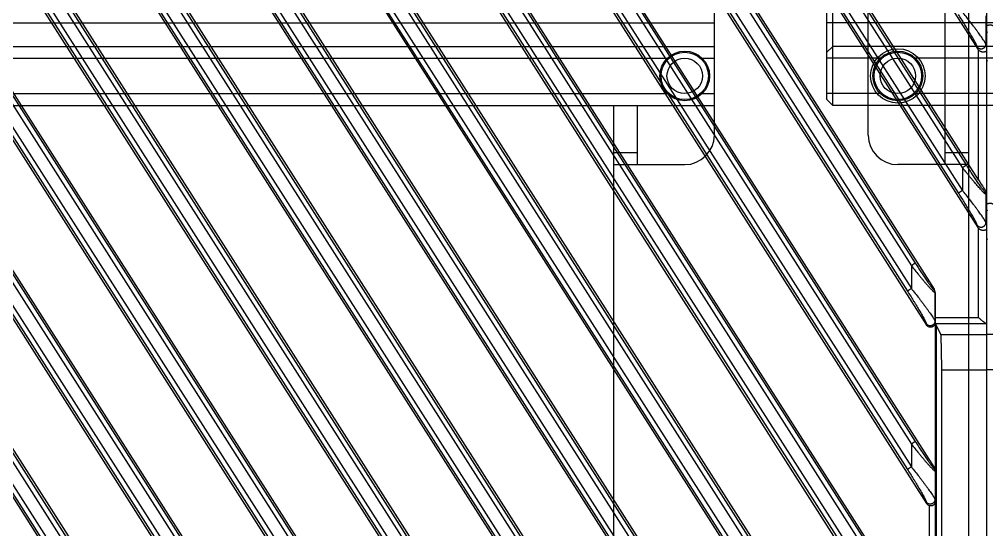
# Model space of a CAD drawing. Header units: millimetres. Extents: x 562 to 17351, y 2396 to 6995.
# Drawn here: x 14457.1 to 14538.8, y 5091.4 to 5134.5 of the extents above; entities that cross this region are included whole.
import ezdxf

# ---------------------------------------------------------------- set-up
doc = ezdxf.new("R2010")
doc.units = ezdxf.units.MM
doc.layers.add('02___PRT_ALL_AXES', color=7, linetype='Continuous')

# ---------------------------------------------------------------- blocks, each defined once
blk = doc.blocks.new('DTGCNV')
at = {"color": 7, "linetype": 'Continuous'}
for p, q in [((12716.618, 5010.197), (12716.618, 4673.197)), ((13316.618, 5010.197), (13316.618, 4672.697)), ((13155.425, 5009.497), (13315.884, 4757.628)), ((13311.784, 4768.157), (13158.034, 5009.497)), ((13165.029, 5009.497), (13311.536, 4779.528)), ((13311.784, 4783.233), (13167.638, 5009.497)), ((13174.633, 5009.497), (13311.536, 4794.603)), ((13241.862, 5009.497), (13311.536, 4900.131)), ((13312.208, 4903.17), (13244.47, 5009.497)), ((13251.466, 5009.497), (13315.884, 4908.381)), ((13315.918, 4912.422), (13254.074, 5009.497)), ((13314.903, 4762.914), (13158.537, 5008.36)), ((13168.141, 5008.36), (13310.593, 4784.754)), ((13177.745, 5008.36), (13310.593, 4799.829)), ((13244.973, 5008.36), (13310.593, 4905.357)), ((13314.903, 4913.668), (13254.577, 5008.36)), ((13314.231, 4760.57), (13156.644, 5007.932)), ((13314.567, 4760.784), (13156.98, 5008.146)), ((13314.567, 4762.7), (13158.201, 5008.146)), ((13166.248, 5007.932), (13309.921, 4782.41)), ((13166.584, 5008.146), (13310.257, 4782.624)), ((13167.805, 5008.146), (13310.257, 4784.54)), ((13175.852, 5007.932), (13309.921, 4797.485)), ((13176.188, 5008.146), (13310.257, 4797.699)), ((13177.409, 5008.146), (13310.257, 4799.615)), ((13243.081, 5007.932), (13309.921, 4903.013)), ((13243.417, 5008.146), (13310.257, 4903.227)), ((13244.637, 5008.146), (13310.257, 4905.143)), ((13314.231, 4911.324), (13252.685, 5007.932)), ((13314.567, 4911.538), (13253.021, 5008.146)), ((13314.567, 4913.454), (13254.241, 5008.146)), ((13311.784, 4798.308), (13179.875, 5005.363)), ((13186.951, 5005.237), (13312.75, 4807.772)), ((13315.271, 4807.911), (13189.48, 5005.363)), ((13196.556, 5005.237), (13315.884, 4817.929)), ((13315.918, 4821.969), (13199.084, 5005.363)), ((13206.16, 5005.237), (13315.884, 4833.005)), ((13315.918, 4837.045), (13208.688, 5005.363)), ((13215.764, 5005.237), (13315.884, 4848.08)), ((13315.918, 4852.12), (13218.292, 5005.363)), ((13225.368, 5005.237), (13311.536, 4869.98)), ((13311.784, 4873.685), (13227.896, 5005.363)), ((13234.972, 5005.237), (13311.536, 4885.056)), ((13312.208, 4888.095), (13238.093, 5004.433)), ((13188.202, 5003.622), (13312.118, 4809.113)), ((13188.538, 5003.836), (13312.454, 4809.327)), ((13313.675, 4809.327), (13189.758, 5003.836)), ((13314.011, 4809.541), (13190.094, 5004.051)), ((13314.231, 4820.871), (13197.806, 5003.622)), ((13314.567, 4821.085), (13198.142, 5003.836)), ((13314.567, 4823.001), (13199.362, 5003.836)), ((13314.903, 4823.216), (13199.698, 5004.051)), ((13314.231, 4835.947), (13207.41, 5003.622)), ((13314.567, 4836.161), (13207.746, 5003.836)), ((13314.567, 4838.077), (13208.966, 5003.836)), ((13314.903, 4838.291), (13209.302, 5004.051)), ((13314.231, 4851.022), (13217.014, 5003.622)), ((13314.567, 4851.236), (13217.35, 5003.836)), ((13314.567, 4853.152), (13218.571, 5003.836)), ((13314.903, 4853.366), (13218.907, 5004.051)), ((13226.618, 5003.622), (13309.921, 4872.862)), ((13226.954, 5003.836), (13310.257, 4873.076)), ((13228.175, 5003.836), (13310.257, 4874.992)), ((13228.511, 5004.051), (13310.593, 4875.206)), ((13236.222, 5003.622), (13309.921, 4887.937)), ((13236.558, 5003.836), (13310.257, 4888.152)), ((13237.779, 5003.836), (13310.257, 4890.068)), ((13238.115, 5004.051), (13310.593, 4890.282)), ((13280.881, 4978.4), (13315.884, 4923.457)), ((13316.559, 4926.265), (13316.559, 4923.873)), ((12716.677, 4924.851), (12716.618, 4925.053)), ((13315.884, 4923.457), (13315.825, 4923.659)), ((13315.918, 4912.422), (13315.918, 4923.41)), ((13316.618, 4923.671), (13316.559, 4923.873)), ((12716.677, 4922.459), (12716.618, 4922.442)), ((13314.567, 4913.454), (13314.903, 4913.668)), ((13314.567, 4913.454), (13314.567, 4911.538)), ((13314.231, 4911.324), (13314.567, 4911.538)), ((13316.605, 4911.435), (13316.497, 4911.404)), ((13316.618, 4911.207), (13316.559, 4911.19)), ((13316.559, 4911.19), (13316.559, 4908.798)), ((12716.677, 4909.775), (12716.618, 4909.978)), ((13315.884, 4908.381), (13315.825, 4908.584)), ((13316.618, 4908.596), (13316.559, 4908.798)), ((13315.918, 4900.772), (13315.918, 4908.335)), ((12716.677, 4907.383), (12716.618, 4907.366)), ((13310.593, 4905.357), (13310.257, 4905.143)), ((13310.257, 4905.143), (13310.257, 4903.227)), ((13310.257, 4903.227), (13309.921, 4903.013)), ((13312.193, 4903.1), (13312.208, 4903.17)), ((13312.257, 4902.886), (13312.271, 4902.953)), ((13312.257, 4902.886), (13312.257, 4900.463)), ((13312.271, 4900.772), (13312.271, 4902.953)), ((13312.257, 4900.463), (13312.271, 4900.35)), ((13312.271, 4900.772), (13315.918, 4900.772)), ((13312.271, 4900.35), (13312.271, 4900.298)), ((13311.521, 4900.249), (13311.536, 4900.131)), ((13312.27, 4900.298), (13312.271, 4887.878)), ((13312.284, 4900.273), (13316.581, 4900.273)), ((13312.747, 4899.346), (13312.284, 4900.273)), ((13312.371, 4860.796), (13312.371, 4900.099)), ((12720.49, 4899.346), (12716.618, 4899.346)), ((13312.747, 4899.346), (13316.618, 4899.346)), ((12720.416, 4896.35), (12716.618, 4896.35)), ((13312.821, 4896.35), (13316.618, 4896.35)), ((13312.821, 4864.544), (13312.821, 4896.35)), ((13310.593, 4890.282), (13310.257, 4890.068)), ((13310.257, 4890.068), (13310.257, 4888.152)), ((13310.257, 4888.152), (13309.921, 4887.937)), ((13312.193, 4888.025), (13312.208, 4888.095)), ((13312.257, 4887.811), (13312.271, 4887.878)), ((13312.257, 4887.811), (13312.257, 4885.387)), ((13311.521, 4885.173), (13311.536, 4885.056)), ((13311.784, 4873.685), (13311.784, 4884.879)), ((13312.257, 4885.387), (13312.284, 4885.175)), ((13312.284, 4872.862), (13312.284, 4885.175))]:
    blk.add_line(p, q, dxfattribs=at)
for centre, radius, start, end in [((13316.158, 4911.189), 0.402, 0.12821, 32.37179), ((13311.861, 4902.885), 0.396, 0.20796, 32.97411), ((13311.861, 4887.809), 0.396, 0.20796, 32.97411)]:
    blk.add_arc(centre, radius, start, end, dxfattribs=at)
for centre, major_axis, ratio, start_param, end_param in [((13316.217, 4923.681), (-0.117, 0.402), 0.954439, -4.415997, -4.276035), ((13315.918, 4912.536), (-0.698, 1.104), 0.046753, -4.638574, -3.259594), ((13316.217, 4908.606), (-0.117, 0.402), 0.954439, -4.415997, -4.276035), ((13311.871, 4902.952), (0.085, 0.394), 0.992337, -1.357318, -0.787827), ((13312.284, 4900.772), (0, 0.5), 0.026186, -4.712389, -3.193953), ((12717.318, 4900.261), (0.7, 0), 0.052408, 2.812592, 3.141593), ((13315.918, 4900.261), (0.7, 0), 0.052408, 0, 0.329), ((13312.743, 4896.35), (0, 3), 0.026186, -1.570796, -0.05236), ((13311.871, 4887.877), (0.085, 0.394), 0.992337, -1.357318, -0.787827), ((13311.871, 4885.277), (-0.052, 0.405), 0.97951, -4.264838, -3.490965)]:
    blk.add_ellipse(centre, major_axis=major_axis, ratio=ratio, start_param=start_param, end_param=end_param, dxfattribs=at)
for points, knots in [([(13316.559, 4923.873), (13316.557, 4923.879), (13316.553, 4923.89), (13316.541, 4923.916), (13316.522, 4923.953), (13316.494, 4924.003), (13316.46, 4924.059), (13316.422, 4924.121), (13316.362, 4924.214), (13316.278, 4924.34), (13316.167, 4924.5), (13316.046, 4924.671), (13315.917, 4924.849), (13315.782, 4925.034), (13315.641, 4925.224), (13315.446, 4925.484), (13315.194, 4925.814), (13314.884, 4926.213), (13314.673, 4926.48), (13314.567, 4926.613)], [0, 0, 0, 0, 0.00509, 0.010986, 0.025069, 0.041978, 0.061422, 0.083117, 0.106791, 0.15915, 0.216898, 0.278823, 0.34401, 0.411766, 0.481566, 0.552988, 0.699417, 0.848964, 1, 1, 1, 1]), ([(13315.825, 4923.659), (13315.823, 4923.665), (13315.819, 4923.678), (13315.808, 4923.707), (13315.791, 4923.748), (13315.766, 4923.803), (13315.736, 4923.865), (13315.702, 4923.932), (13315.651, 4924.03), (13315.58, 4924.162), (13315.488, 4924.327), (13315.39, 4924.5), (13315.286, 4924.679), (13315.178, 4924.862), (13315.067, 4925.049), (13314.914, 4925.303), (13314.717, 4925.624), (13314.477, 4926.011), (13314.313, 4926.27), (13314.231, 4926.399)], [0, 0, 0, 0, 0.005901, 0.012735, 0.028952, 0.048163, 0.069902, 0.093761, 0.1194, 0.174923, 0.234768, 0.297789, 0.363198, 0.430435, 0.499095, 0.568871, 0.710853, 0.85493, 1, 1, 1, 1]), ([(12717.318, 4925.314), (12717.303, 4925.332), (12717.269, 4925.367), (12717.21, 4925.409), (12717.147, 4925.442), (12717.082, 4925.466), (12717.017, 4925.482), (12716.954, 4925.489), (12716.895, 4925.49), (12716.84, 4925.486), (12716.797, 4925.479), (12716.766, 4925.472), (12716.739, 4925.465), (12716.714, 4925.457), (12716.69, 4925.45), (12716.676, 4925.446), (12716.662, 4925.443), (12716.651, 4925.441), (12716.64, 4925.441), (12716.632, 4925.444), (12716.625, 4925.45), (12716.621, 4925.459), (12716.619, 4925.47), (12716.618, 4925.479), (12716.618, 4925.483)], [0, 0, 0, 0, 0.092092, 0.18383, 0.274482, 0.363041, 0.448376, 0.529457, 0.605459, 0.675766, 0.739913, 0.769539, 0.797439, 0.847676, 0.869774, 0.889641, 0.907107, 0.922074, 0.934647, 0.945489, 0.956057, 0.968087, 0.982675, 1, 1, 1, 1]), ([(13315.825, 4923.659), (13315.836, 4923.642), (13315.862, 4923.61), (13315.908, 4923.569), (13315.96, 4923.536), (13316.018, 4923.511), (13316.079, 4923.495), (13316.142, 4923.489), (13316.206, 4923.492), (13316.268, 4923.505), (13316.328, 4923.528), (13316.383, 4923.559), (13316.433, 4923.598), (13316.476, 4923.644), (13316.511, 4923.696), (13316.538, 4923.753), (13316.554, 4923.812), (13316.559, 4923.853), (13316.559, 4923.873)], [0, 0, 0, 0, 0.061114, 0.122614, 0.184534, 0.246921, 0.309743, 0.372937, 0.436398, 0.5, 0.563602, 0.627063, 0.690257, 0.753079, 0.815466, 0.877386, 0.938886, 1, 1, 1, 1]), ([(13315.918, 4923.41), (13315.934, 4923.392), (13315.968, 4923.357), (13316.026, 4923.315), (13316.089, 4923.282), (13316.154, 4923.258), (13316.219, 4923.242), (13316.282, 4923.235), (13316.342, 4923.234), (13316.397, 4923.238), (13316.439, 4923.245), (13316.471, 4923.252), (13316.498, 4923.259), (13316.523, 4923.267), (13316.546, 4923.274), (13316.561, 4923.278), (13316.574, 4923.281), (13316.586, 4923.283), (13316.596, 4923.283), (13316.605, 4923.28), (13316.611, 4923.274), (13316.616, 4923.265), (13316.618, 4923.254), (13316.618, 4923.245), (13316.618, 4923.241)], [0, 0, 0, 0, 0.092092, 0.18383, 0.274482, 0.363041, 0.448376, 0.529457, 0.605459, 0.675766, 0.739913, 0.769539, 0.797439, 0.847676, 0.869774, 0.889641, 0.907107, 0.922074, 0.934647, 0.945489, 0.956057, 0.968087, 0.982675, 1, 1, 1, 1]), ([(12716.618, 4922.212), (12716.618, 4922.212), (12716.618, 4922.214), (12716.619, 4922.216), (12716.62, 4922.217), (12716.622, 4922.218), (12716.624, 4922.217), (12716.626, 4922.217), (12716.628, 4922.215), (12716.63, 4922.214), (12716.631, 4922.213)], [0, 0, 0, 0, 0.134296, 0.239838, 0.325336, 0.408088, 0.50825, 0.637794, 0.80127, 1, 1, 1, 1]), ([(13316.559, 4911.19), (13316.557, 4911.189), (13316.552, 4911.189), (13316.544, 4911.192), (13316.535, 4911.197), (13316.523, 4911.203), (13316.51, 4911.212), (13316.489, 4911.228), (13316.459, 4911.253), (13316.42, 4911.289), (13316.375, 4911.332), (13316.326, 4911.381), (13316.273, 4911.436), (13316.216, 4911.496), (13316.135, 4911.583), (13316.028, 4911.701), (13315.894, 4911.852), (13315.755, 4912.012), (13315.612, 4912.179), (13315.466, 4912.352), (13315.318, 4912.529), (13315.169, 4912.71), (13315.019, 4912.893), (13314.817, 4913.141), (13314.667, 4913.328), (13314.567, 4913.454)], [0, 0, 0, 0, 0.002036, 0.004765, 0.008306, 0.012701, 0.017956, 0.024063, 0.038745, 0.05652, 0.077106, 0.100208, 0.125538, 0.152825, 0.181822, 0.244102, 0.310933, 0.381227, 0.454167, 0.529124, 0.605619, 0.683271, 0.76177, 0.840872, 1, 1, 1, 1]), ([(13316.497, 4911.404), (13316.495, 4911.403), (13316.492, 4911.404), (13316.488, 4911.405), (13316.482, 4911.408), (13316.474, 4911.413), (13316.464, 4911.421), (13316.452, 4911.432), (13316.438, 4911.445), (13316.423, 4911.461), (13316.4, 4911.486), (13316.369, 4911.522), (13316.33, 4911.571), (13316.287, 4911.626), (13316.241, 4911.685), (13316.193, 4911.75), (13316.125, 4911.842), (13316.037, 4911.964), (13315.929, 4912.117), (13315.819, 4912.277), (13315.706, 4912.442), (13315.593, 4912.611), (13315.478, 4912.783), (13315.363, 4912.957), (13315.248, 4913.133), (13315.094, 4913.37), (13314.979, 4913.548), (13314.903, 4913.668)], [0, 0, 0, 0, 0.001988, 0.003277, 0.004801, 0.008605, 0.013451, 0.019328, 0.026206, 0.034036, 0.042764, 0.062675, 0.085465, 0.110691, 0.137955, 0.166932, 0.197336, 0.261568, 0.329268, 0.399486, 0.471568, 0.545042, 0.619552, 0.694837, 0.77068, 0.84692, 1, 1, 1, 1]), ([(13315.825, 4908.584), (13315.823, 4908.59), (13315.819, 4908.603), (13315.808, 4908.631), (13315.791, 4908.673), (13315.766, 4908.728), (13315.736, 4908.789), (13315.702, 4908.857), (13315.651, 4908.955), (13315.58, 4909.086), (13315.488, 4909.251), (13315.39, 4909.424), (13315.286, 4909.603), (13315.178, 4909.787), (13315.067, 4909.974), (13314.914, 4910.228), (13314.717, 4910.549), (13314.477, 4910.936), (13314.313, 4911.194), (13314.231, 4911.324)], [0, 0, 0, 0, 0.005901, 0.012735, 0.028952, 0.048163, 0.069902, 0.093761, 0.1194, 0.174923, 0.234768, 0.297789, 0.363198, 0.430435, 0.499095, 0.568871, 0.710853, 0.85493, 1, 1, 1, 1]), ([(13316.559, 4908.798), (13316.557, 4908.803), (13316.553, 4908.815), (13316.541, 4908.841), (13316.522, 4908.878), (13316.494, 4908.928), (13316.46, 4908.984), (13316.422, 4909.046), (13316.362, 4909.139), (13316.278, 4909.265), (13316.167, 4909.425), (13316.046, 4909.595), (13315.917, 4909.774), (13315.782, 4909.959), (13315.641, 4910.148), (13315.446, 4910.408), (13315.194, 4910.738), (13314.884, 4911.138), (13314.673, 4911.404), (13314.567, 4911.538)], [0, 0, 0, 0, 0.00509, 0.010986, 0.025069, 0.041978, 0.061422, 0.083117, 0.106791, 0.15915, 0.216898, 0.278823, 0.34401, 0.411766, 0.481566, 0.552988, 0.699417, 0.848964, 1, 1, 1, 1]), ([(13316.618, 4911.437), (13316.618, 4911.436), (13316.618, 4911.435), (13316.618, 4911.433), (13316.617, 4911.431), (13316.615, 4911.431), (13316.613, 4911.431), (13316.611, 4911.432), (13316.608, 4911.433), (13316.606, 4911.435), (13316.605, 4911.435)], [0, 0, 0, 0, 0.134296, 0.239838, 0.325336, 0.408088, 0.50825, 0.637794, 0.80127, 1, 1, 1, 1]), ([(12717.318, 4910.239), (12717.303, 4910.257), (12717.269, 4910.291), (12717.21, 4910.334), (12717.147, 4910.367), (12717.082, 4910.391), (12717.017, 4910.406), (12716.954, 4910.414), (12716.895, 4910.415), (12716.84, 4910.41), (12716.797, 4910.403), (12716.766, 4910.396), (12716.739, 4910.389), (12716.714, 4910.382), (12716.69, 4910.375), (12716.676, 4910.371), (12716.662, 4910.367), (12716.651, 4910.366), (12716.64, 4910.366), (12716.632, 4910.368), (12716.625, 4910.375), (12716.621, 4910.383), (12716.619, 4910.395), (12716.618, 4910.403), (12716.618, 4910.408)], [0, 0, 0, 0, 0.092092, 0.18383, 0.274482, 0.363041, 0.448376, 0.529457, 0.605459, 0.675766, 0.739913, 0.769539, 0.797439, 0.847676, 0.869774, 0.889641, 0.907107, 0.922074, 0.934647, 0.945489, 0.956057, 0.968087, 0.982675, 1, 1, 1, 1]), ([(13315.825, 4908.584), (13315.836, 4908.567), (13315.862, 4908.535), (13315.908, 4908.494), (13315.96, 4908.46), (13316.018, 4908.435), (13316.079, 4908.419), (13316.142, 4908.413), (13316.206, 4908.417), (13316.268, 4908.43), (13316.328, 4908.452), (13316.383, 4908.484), (13316.433, 4908.523), (13316.476, 4908.569), (13316.511, 4908.621), (13316.538, 4908.677), (13316.554, 4908.737), (13316.559, 4908.778), (13316.559, 4908.798)], [0, 0, 0, 0, 0.061114, 0.122614, 0.184534, 0.246921, 0.309743, 0.372937, 0.436398, 0.5, 0.563602, 0.627063, 0.690257, 0.753079, 0.815466, 0.877386, 0.938886, 1, 1, 1, 1]), ([(13315.918, 4908.335), (13315.934, 4908.316), (13315.968, 4908.282), (13316.026, 4908.239), (13316.089, 4908.206), (13316.154, 4908.182), (13316.219, 4908.167), (13316.282, 4908.16), (13316.342, 4908.159), (13316.397, 4908.163), (13316.439, 4908.17), (13316.471, 4908.177), (13316.498, 4908.184), (13316.523, 4908.191), (13316.546, 4908.198), (13316.561, 4908.203), (13316.574, 4908.206), (13316.586, 4908.208), (13316.596, 4908.208), (13316.605, 4908.205), (13316.611, 4908.199), (13316.616, 4908.19), (13316.618, 4908.178), (13316.618, 4908.17), (13316.618, 4908.165)], [0, 0, 0, 0, 0.092092, 0.18383, 0.274482, 0.363041, 0.448376, 0.529457, 0.605459, 0.675766, 0.739913, 0.769539, 0.797439, 0.847676, 0.869774, 0.889641, 0.907107, 0.922074, 0.934647, 0.945489, 0.956057, 0.968087, 0.982675, 1, 1, 1, 1]), ([(12716.618, 4907.136), (12716.618, 4907.137), (12716.618, 4907.138), (12716.619, 4907.14), (12716.62, 4907.142), (12716.622, 4907.142), (12716.624, 4907.142), (12716.626, 4907.141), (12716.628, 4907.14), (12716.63, 4907.138), (12716.631, 4907.138)], [0, 0, 0, 0, 0.134291, 0.239825, 0.325324, 0.40808, 0.508237, 0.637782, 0.801264, 1, 1, 1, 1]), ([(13310.593, 4905.357), (13310.672, 4905.234), (13310.79, 4905.05), (13310.948, 4904.807), (13311.067, 4904.626), (13311.185, 4904.447), (13311.303, 4904.27), (13311.42, 4904.097), (13311.535, 4903.929), (13311.63, 4903.792), (13311.705, 4903.685), (13311.76, 4903.609), (13311.813, 4903.535), (13311.865, 4903.463), (13311.915, 4903.396), (13311.963, 4903.333), (13312.008, 4903.275), (13312.05, 4903.223), (13312.088, 4903.178), (13312.117, 4903.147), (13312.137, 4903.126), (13312.15, 4903.114), (13312.162, 4903.104), (13312.171, 4903.097), (13312.178, 4903.094), (13312.183, 4903.093), (13312.186, 4903.093), (13312.189, 4903.093), (13312.191, 4903.095), (13312.192, 4903.097), (13312.193, 4903.099), (13312.193, 4903.1)], [0, 0, 0, 0, 0.15694, 0.235083, 0.312792, 0.389889, 0.466133, 0.541222, 0.614757, 0.686184, 0.720877, 0.754726, 0.78758, 0.819246, 0.849499, 0.878053, 0.90457, 0.928641, 0.949798, 0.96753, 0.974953, 0.981338, 0.986644, 0.990849, 0.993984, 0.99519, 0.9962, 0.997085, 0.997946, 0.99889, 1, 1, 1, 1]), ([(13310.257, 4905.143), (13310.36, 4905.014), (13310.567, 4904.757), (13310.826, 4904.439), (13311.032, 4904.19), (13311.185, 4904.008), (13311.335, 4903.831), (13311.482, 4903.66), (13311.601, 4903.523), (13311.695, 4903.417), (13311.762, 4903.343), (13311.826, 4903.271), (13311.889, 4903.204), (13311.948, 4903.141), (13312.004, 4903.083), (13312.056, 4903.031), (13312.103, 4902.986), (13312.144, 4902.947), (13312.176, 4902.921), (13312.198, 4902.904), (13312.212, 4902.894), (13312.224, 4902.887), (13312.234, 4902.881), (13312.241, 4902.879), (13312.246, 4902.878), (13312.25, 4902.879), (13312.252, 4902.88), (13312.255, 4902.882), (13312.256, 4902.884), (13312.257, 4902.886)], [0, 0, 0, 0, 0.163599, 0.325517, 0.405208, 0.483611, 0.560291, 0.634699, 0.706102, 0.740385, 0.773533, 0.805367, 0.835691, 0.864271, 0.890851, 0.915138, 0.936821, 0.955575, 0.97109, 0.977548, 0.983108, 0.987753, 0.991491, 0.994362, 0.995508, 0.996494, 0.997369, 0.998198, 1, 1, 1, 1]), ([(13309.921, 4903.013), (13310.006, 4902.88), (13310.174, 4902.614), (13310.38, 4902.282), (13310.543, 4902.017), (13310.662, 4901.821), (13310.779, 4901.627), (13310.892, 4901.436), (13311.002, 4901.248), (13311.108, 4901.066), (13311.207, 4900.89), (13311.285, 4900.749), (13311.343, 4900.641), (13311.382, 4900.566), (13311.418, 4900.496), (13311.45, 4900.431), (13311.477, 4900.373), (13311.495, 4900.329), (13311.507, 4900.298), (13311.513, 4900.279), (13311.518, 4900.263), (13311.52, 4900.253), (13311.521, 4900.249)], [0, 0, 0, 0, 0.147854, 0.294636, 0.367264, 0.439153, 0.510088, 0.579799, 0.647935, 0.714028, 0.777425, 0.83718, 0.86528, 0.891898, 0.916748, 0.939475, 0.959663, 0.976821, 0.984101, 0.990427, 0.995741, 1, 1, 1, 1]), ([(13310.257, 4903.227), (13310.367, 4903.089), (13310.584, 4902.815), (13310.851, 4902.471), (13311.06, 4902.197), (13311.213, 4901.996), (13311.362, 4901.797), (13311.506, 4901.603), (13311.644, 4901.414), (13311.774, 4901.232), (13311.896, 4901.059), (13311.989, 4900.922), (13312.058, 4900.82), (13312.103, 4900.749), (13312.144, 4900.684), (13312.18, 4900.625), (13312.209, 4900.573), (13312.23, 4900.534), (13312.242, 4900.507), (13312.249, 4900.49), (13312.254, 4900.476), (13312.256, 4900.467), (13312.257, 4900.463)], [0, 0, 0, 0, 0.154445, 0.30727, 0.382534, 0.456692, 0.529432, 0.600377, 0.669045, 0.734822, 0.796897, 0.854183, 0.880595, 0.905226, 0.927827, 0.94811, 0.965769, 0.980485, 0.986646, 0.991965, 0.996419, 1, 1, 1, 1]), ([(13312.257, 4900.463), (13312.257, 4900.442), (13312.253, 4900.4), (13312.237, 4900.339), (13312.212, 4900.281), (13312.177, 4900.227), (13312.135, 4900.18), (13312.085, 4900.14), (13312.029, 4900.108), (13311.969, 4900.085), (13311.906, 4900.072), (13311.842, 4900.069), (13311.778, 4900.076), (13311.716, 4900.093), (13311.658, 4900.119), (13311.605, 4900.155), (13311.558, 4900.198), (13311.532, 4900.231), (13311.521, 4900.249)], [0, 0, 0, 0, 0.061771, 0.123674, 0.185724, 0.247974, 0.310429, 0.373081, 0.435901, 0.498841, 0.561846, 0.62485, 0.687789, 0.750605, 0.813254, 0.8757, 0.937956, 1, 1, 1, 1]), ([(13315.918, 4900.772), (13315.951, 4900.745), (13316.015, 4900.691), (13316.111, 4900.61), (13316.205, 4900.532), (13316.295, 4900.459), (13316.368, 4900.402), (13316.423, 4900.361), (13316.461, 4900.335), (13316.496, 4900.312), (13316.523, 4900.296), (13316.544, 4900.286), (13316.557, 4900.28), (13316.569, 4900.275), (13316.577, 4900.274), (13316.581, 4900.273)], [0, 0, 0, 0, 0.15268, 0.303625, 0.450751, 0.591571, 0.722639, 0.783067, 0.839077, 0.889751, 0.934068, 0.953529, 0.971042, 0.986537, 1, 1, 1, 1]), ([(13312.27, 4900.298), (13312.268, 4900.288), (13312.265, 4900.268), (13312.257, 4900.238), (13312.247, 4900.209), (13312.235, 4900.181), (13312.222, 4900.153), (13312.206, 4900.127), (13312.189, 4900.101), (13312.163, 4900.07), (13312.126, 4900.034), (13312.076, 4899.998), (13312.02, 4899.971), (13311.962, 4899.952), (13311.901, 4899.943), (13311.839, 4899.944), (13311.778, 4899.954), (13311.72, 4899.973), (13311.665, 4900.001), (13311.615, 4900.037), (13311.571, 4900.081), (13311.547, 4900.114), (13311.536, 4900.131)], [0, 0, 0, 0, 0.031228, 0.062521, 0.093849, 0.125129, 0.15636, 0.187602, 0.218877, 0.25016, 0.312643, 0.375129, 0.437617, 0.500102, 0.562588, 0.625073, 0.68756, 0.750046, 0.812535, 0.875018, 0.937518, 1, 1, 1, 1]), ([(13310.257, 4890.068), (13310.36, 4889.938), (13310.567, 4889.681), (13310.826, 4889.364), (13311.032, 4889.114), (13311.185, 4888.932), (13311.335, 4888.755), (13311.482, 4888.584), (13311.601, 4888.447), (13311.695, 4888.342), (13311.762, 4888.267), (13311.826, 4888.196), (13311.889, 4888.129), (13311.948, 4888.066), (13312.004, 4888.008), (13312.056, 4887.956), (13312.103, 4887.91), (13312.144, 4887.872), (13312.176, 4887.845), (13312.198, 4887.828), (13312.212, 4887.819), (13312.224, 4887.811), (13312.234, 4887.806), (13312.241, 4887.804), (13312.246, 4887.803), (13312.25, 4887.803), (13312.252, 4887.804), (13312.255, 4887.806), (13312.256, 4887.809), (13312.257, 4887.811)], [0, 0, 0, 0, 0.163599, 0.325517, 0.405208, 0.483611, 0.560291, 0.634699, 0.706102, 0.740385, 0.773533, 0.805367, 0.835691, 0.864271, 0.890851, 0.915138, 0.936821, 0.955575, 0.97109, 0.977548, 0.983108, 0.987753, 0.991491, 0.994362, 0.995508, 0.996494, 0.997369, 0.998198, 1, 1, 1, 1]), ([(13310.593, 4890.282), (13310.672, 4890.159), (13310.79, 4889.975), (13310.948, 4889.731), (13311.067, 4889.55), (13311.185, 4889.371), (13311.303, 4889.195), (13311.42, 4889.022), (13311.535, 4888.853), (13311.63, 4888.716), (13311.705, 4888.61), (13311.76, 4888.533), (13311.813, 4888.459), (13311.865, 4888.388), (13311.915, 4888.321), (13311.963, 4888.258), (13312.008, 4888.2), (13312.05, 4888.148), (13312.088, 4888.103), (13312.117, 4888.071), (13312.137, 4888.05), (13312.15, 4888.038), (13312.162, 4888.029), (13312.171, 4888.022), (13312.178, 4888.018), (13312.183, 4888.017), (13312.186, 4888.017), (13312.189, 4888.018), (13312.191, 4888.02), (13312.192, 4888.022), (13312.193, 4888.024), (13312.193, 4888.025)], [0, 0, 0, 0, 0.15694, 0.235083, 0.312792, 0.389889, 0.466133, 0.541222, 0.614757, 0.686184, 0.720877, 0.754726, 0.78758, 0.819246, 0.849499, 0.878053, 0.90457, 0.928641, 0.949798, 0.96753, 0.974953, 0.981338, 0.986644, 0.990849, 0.993984, 0.99519, 0.9962, 0.997085, 0.997946, 0.99889, 1, 1, 1, 1]), ([(13310.257, 4888.152), (13310.367, 4888.014), (13310.584, 4887.739), (13310.851, 4887.395), (13311.06, 4887.122), (13311.213, 4886.92), (13311.362, 4886.722), (13311.506, 4886.527), (13311.644, 4886.338), (13311.774, 4886.157), (13311.896, 4885.984), (13311.989, 4885.847), (13312.058, 4885.744), (13312.103, 4885.674), (13312.144, 4885.609), (13312.18, 4885.55), (13312.209, 4885.497), (13312.23, 4885.458), (13312.242, 4885.431), (13312.249, 4885.415), (13312.254, 4885.4), (13312.256, 4885.391), (13312.257, 4885.387)], [0, 0, 0, 0, 0.154445, 0.30727, 0.382534, 0.456692, 0.529432, 0.600377, 0.669045, 0.734822, 0.796897, 0.854183, 0.880595, 0.905226, 0.927827, 0.94811, 0.965769, 0.980485, 0.986646, 0.991965, 0.996419, 1, 1, 1, 1]), ([(13309.921, 4887.937), (13310.006, 4887.805), (13310.174, 4887.539), (13310.38, 4887.207), (13310.543, 4886.942), (13310.662, 4886.746), (13310.779, 4886.551), (13310.892, 4886.36), (13311.002, 4886.173), (13311.108, 4885.99), (13311.207, 4885.815), (13311.285, 4885.673), (13311.343, 4885.566), (13311.382, 4885.491), (13311.418, 4885.42), (13311.45, 4885.356), (13311.477, 4885.297), (13311.495, 4885.254), (13311.507, 4885.223), (13311.513, 4885.204), (13311.518, 4885.188), (13311.52, 4885.178), (13311.521, 4885.173)], [0, 0, 0, 0, 0.147854, 0.294636, 0.367264, 0.439153, 0.510088, 0.579799, 0.647935, 0.714028, 0.777425, 0.83718, 0.86528, 0.891898, 0.916748, 0.939475, 0.959663, 0.976821, 0.984101, 0.990427, 0.995741, 1, 1, 1, 1]), ([(13312.257, 4885.387), (13312.257, 4885.366), (13312.253, 4885.324), (13312.237, 4885.263), (13312.212, 4885.205), (13312.177, 4885.152), (13312.135, 4885.104), (13312.085, 4885.064), (13312.029, 4885.033), (13311.969, 4885.01), (13311.906, 4884.997), (13311.842, 4884.994), (13311.778, 4885.001), (13311.716, 4885.018), (13311.658, 4885.044), (13311.605, 4885.079), (13311.558, 4885.122), (13311.532, 4885.156), (13311.521, 4885.173)], [0, 0, 0, 0, 0.061771, 0.123674, 0.185724, 0.247974, 0.310429, 0.373081, 0.435901, 0.498841, 0.561846, 0.62485, 0.687789, 0.750605, 0.813254, 0.8757, 0.937956, 1, 1, 1, 1]), ([(13311.784, 4884.879), (13311.818, 4884.871), (13311.888, 4884.863), (13311.988, 4884.873), (13312.077, 4884.901), (13312.151, 4884.943), (13312.209, 4884.994), (13312.25, 4885.051), (13312.276, 4885.112), (13312.283, 4885.155), (13312.284, 4885.175)], [0, 0, 0, 0, 0.160899, 0.314742, 0.456494, 0.584742, 0.700638, 0.806545, 0.905309, 1, 1, 1, 1])]:
    blk.add_open_spline(points, degree=3, knots=knots, dxfattribs=at)
blk = doc.blocks.new('*U61')
blk.add_blockref('DTGCNV', (-13016.618, -4845.197))
blk = doc.blocks.new('*U62')
at = {"color": 0, "linetype": 'ByBlock', "lineweight": -2, "transparency": 16777216}
for p in [(1800, 1012.5), (2400, 1012.5)]:
    blk.add_blockref('*U61', p, dxfattribs=at)
blk = doc.blocks.new('dfx')
at = {"color": 114, "linetype": 'Continuous', "lineweight": -3, "true_color": 0x139b48}
for p, q in [((13722.982, 8188.727), (13722.982, 8861.227)), ((13720.982, 8766.227), (13720.982, 8806.227)), ((13701.482, 8768.727), (13701.482, 8803.727)), ((13714.482, 8768.727), (13714.482, 8803.727)), ((13110.982, 8771.727), (13110.982, 8800.727)), ((13111.482, 8771.227), (13111.482, 8801.227)), ((13134.482, 8778.227), (13110.982, 8778.227)), ((13147.482, 8778.227), (13701.482, 8778.227)), ((13110.982, 8775.727), (13111.482, 8776.227)), ((13134.482, 8776.227), (13111.482, 8776.227)), ((13147.482, 8776.227), (13701.482, 8776.227)), ((13115.512, 8775.227), (13110.982, 8775.227)), ((13700.451, 8775.227), (13701.482, 8775.227)), ((13115.512, 8772.227), (13110.982, 8772.227)), ((13700.451, 8772.227), (13701.482, 8772.227)), ((13110.982, 8771.727), (13111.482, 8771.227)), ((13134.482, 8771.227), (13111.482, 8771.227)), ((13147.482, 8771.227), (13701.482, 8771.227)), ((13692.982, 8283.727), (13692.982, 8771.227)), ((13694.982, 8766.227), (13694.982, 8771.227)), ((13694.982, 8767.227), (13692.982, 8767.227)), ((13722.982, 8767.227), (13720.982, 8767.227)), ((13692.982, 8766.227), (13698.982, 8766.227)), ((13722.982, 8766.227), (13716.982, 8766.227))]:
    blk.add_line(p, q, dxfattribs=at)
for centre, radius in [((13698.982, 8773.727), 2), ((13716.982, 8773.727), 2.3), ((13716.982, 8773.727), 2), ((13698.982, 8773.727), 1.5), ((13716.982, 8773.727), 1.5)]:
    blk.add_circle(centre, radius, dxfattribs=at)
for centre, start, end in [((13698.982, 8768.727), 270, 0), ((13716.982, 8768.727), 180, 270)]:
    blk.add_arc(centre, 2.5, start, end, dxfattribs=at)
at = {"layer": '02___PRT_ALL_AXES', "color": 114, "linetype": 'Continuous', "lineweight": -3, "true_color": 0x139b48}
for p, q in [((13130.512, 8775.227), (13118.451, 8775.227)), ((13151.451, 8775.227), (13697.512, 8775.227)), ((13130.512, 8772.227), (13118.451, 8772.227)), ((13151.451, 8772.227), (13697.512, 8772.227))]:
    blk.add_line(p, q, dxfattribs=at)
for centre in [(13116.982, 8773.727), (13698.982, 8773.727)]:
    blk.add_circle(centre, 2.1, dxfattribs=at)
blk = doc.blocks.new('*U142')
blk.add_blockref('dfx', (-13416.982, -8530.477))
blk = doc.blocks.new('*U143')
at = {"color": 0, "linetype": 'ByBlock', "lineweight": -2, "transparency": 16777216}
for p in [(1800, 675), (2400, 675)]:
    blk.add_blockref('*U142', p, dxfattribs=at)

msp = doc.modelspace()

# ---------------------------------------------------------------- block references
for name, p in [('*U62', (12438.816, 4041.217)), ('*U143', (12431.316, 4211.467))]:
    msp.add_blockref(name, p)

doc.saveas('drawing.dxf')
